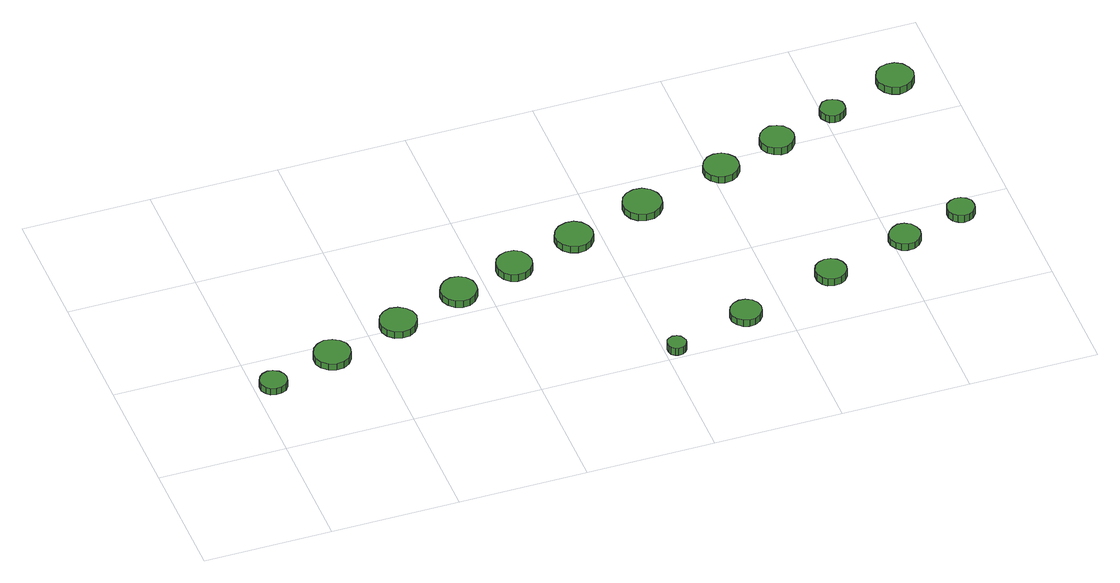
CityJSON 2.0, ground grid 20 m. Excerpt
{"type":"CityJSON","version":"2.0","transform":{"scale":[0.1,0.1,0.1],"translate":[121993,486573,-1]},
"CityObjects":{
"tree1":{"type":"SolitaryVegetationObject","attributes":{"function":"something"},"geometry":[{"type":"MultiSurface","lod":"1","boundaries":[[[0,1,2,3,4,5,6,7,8,9,10,11,12,13,14]],[[15,16,17,18,19,20,21,22,23,24,25,26,27,28,29]],[[0,29,28,1]],[[1,28,27,2]],[[2,27,26,3]],[[3,26,25,4]],[[4,25,24,5]],[[5,24,23,6]],[[6,23,22,7]],[[7,22,21,8]],[[8,21,20,9]],[[9,20,19,10]],[[10,19,18,11]],[[11,18,17,12]],[[12,17,16,13]],[[13,16,15,14]],[[14,15,29,0]]]}]},
"tree2":{"type":"SolitaryVegetationObject","attributes":{"function":"something"},"geometry":[{"type":"MultiSurface","lod":"1","boundaries":[[[30,31,32,33,34,35,36,37,38,39,40,41,42,43,44]],[[45,46,47,48,49,50,51,52,53,54,55,56,57,58,59]],[[30,59,58,31]],[[31,58,57,32]],[[32,57,56,33]],[[33,56,55,34]],[[34,55,54,35]],[[35,54,53,36]],[[36,53,52,37]],[[37,52,51,38]],[[38,51,50,39]],[[39,50,49,40]],[[40,49,48,41]],[[41,48,47,42]],[[42,47,46,43]],[[43,46,45,44]],[[44,45,59,30]]]}]},
"tree3":{"type":"SolitaryVegetationObject","attributes":{"function":"something"},"geometry":[{"type":"MultiSurface","lod":"1","boundaries":[[[60,61,62,63,64,65,66,67,68,69,70,71,72,73,74]],[[75,76,77,78,79,80,81,82,83,84,85,86,87,88,89]],[[60,89,88,61]],[[61,88,87,62]],[[62,87,86,63]],[[63,86,85,64]],[[64,85,84,65]],[[65,84,83,66]],[[66,83,82,67]],[[67,82,81,68]],[[68,81,80,69]],[[69,80,79,70]],[[70,79,78,71]],[[71,78,77,72]],[[72,77,76,73]],[[73,76,75,74]],[[74,75,89,60]]]}]},
"tree4":{"type":"SolitaryVegetationObject","attributes":{"function":"something"},"geometry":[{"type":"MultiSurface","lod":"1","boundaries":[[[90,91,92,93,94,95,96,97,98,99,100,101,102,103,104]],[[105,106,107,108,109,110,111,112,113,114,115,116,117,118,119]],[[90,119,118,91]],[[91,118,117,92]],[[92,117,116,93]],[[93,116,115,94]],[[94,115,114,95]],[[95,114,113,96]],[[96,113,112,97]],[[97,112,111,98]],[[98,111,110,99]],[[99,110,109,100]],[[100,109,108,101]],[[101,108,107,102]],[[102,107,106,103]],[[103,106,105,104]],[[104,105,119,90]]]}]},
"tree5":{"type":"SolitaryVegetationObject","attributes":{"function":"something"},"geometry":[{"type":"MultiSurface","lod":"1","boundaries":[[[120,121,122,123,124,125,126,127,128,129,130,131,132,133,134]],[[135,136,137,138,139,140,141,142,143,144,145,146,147,148,149]],[[120,149,148,121]],[[121,148,147,122]],[[122,147,146,123]],[[123,146,145,124]],[[124,145,144,125]],[[125,144,143,126]],[[126,143,142,127]],[[127,142,141,128]],[[128,141,140,129]],[[129,140,139,130]],[[130,139,138,131]],[[131,138,137,132]],[[132,137,136,133]],[[133,136,135,134]],[[134,135,149,120]]]}]},
"tree6":{"type":"SolitaryVegetationObject","attributes":{"function":"something"},"geometry":[{"type":"MultiSurface","lod":"1","boundaries":[[[150,151,152,153,154,155,156,157,158,159,160,161,162,163,164]],[[165,166,167,168,169,170,171,172,173,174,175,176,177,178,179]],[[150,179,178,151]],[[151,178,177,152]],[[152,177,176,153]],[[153,176,175,154]],[[154,175,174,155]],[[155,174,173,156]],[[156,173,172,157]],[[157,172,171,158]],[[158,171,170,159]],[[159,170,169,160]],[[160,169,168,161]],[[161,168,167,162]],[[162,167,166,163]],[[163,166,165,164]],[[164,165,179,150]]]}]},
"tree7":{"type":"SolitaryVegetationObject","attributes":{"function":"something"},"geometry":[{"type":"MultiSurface","lod":"1","boundaries":[[[180,181,182,183,184,185,186,187,188,189,190,191,192,193,194]],[[195,196,197,198,199,200,201,202,203,204,205,206,207,208,209]],[[180,209,208,181]],[[181,208,207,182]],[[182,207,206,183]],[[183,206,205,184]],[[184,205,204,185]],[[185,204,203,186]],[[186,203,202,187]],[[187,202,201,188]],[[188,201,200,189]],[[189,200,199,190]],[[190,199,198,191]],[[191,198,197,192]],[[192,197,196,193]],[[193,196,195,194]],[[194,195,209,180]]]}]},
"tree8":{"type":"SolitaryVegetationObject","attributes":{"function":"something"},"geometry":[{"type":"MultiSurface","lod":"1","boundaries":[[[210,211,212,213,214,215,216,217,218,219,220,221,222,223,224]],[[225,226,227,228,229,230,231,232,233,234,235,236,237,238,239]],[[210,239,238,211]],[[211,238,237,212]],[[212,237,236,213]],[[213,236,235,214]],[[214,235,234,215]],[[215,234,233,216]],[[216,233,232,217]],[[217,232,231,218]],[[218,231,230,219]],[[219,230,229,220]],[[220,229,228,221]],[[221,228,227,222]],[[222,227,226,223]],[[223,226,225,224]],[[224,225,239,210]]]}]},
"tree9":{"type":"SolitaryVegetationObject","attributes":{"function":"something"},"geometry":[{"type":"MultiSurface","lod":"1","boundaries":[[[240,241,242,243,244,245,246,247,248,249,250,251,252,253,254]],[[255,256,257,258,259,260,261,262,263,264,265,266,267,268,269]],[[240,269,268,241]],[[241,268,267,242]],[[242,267,266,243]],[[243,266,265,244]],[[244,265,264,245]],[[245,264,263,246]],[[246,263,262,247]],[[247,262,261,248]],[[248,261,260,249]],[[249,260,259,250]],[[250,259,258,251]],[[251,258,257,252]],[[252,257,256,253]],[[253,256,255,254]],[[254,255,269,240]]]}]},
"tree10":{"type":"SolitaryVegetationObject","attributes":{"function":"something"},"geometry":[{"type":"MultiSurface","lod":"1","boundaries":[[[270,271,272,273,274,275,276,277,278,279,280,281,282,283,284]],[[285,286,287,288,289,290,291,292,293,294,295,296,297,298,299]],[[270,299,298,271]],[[271,298,297,272]],[[272,297,296,273]],[[273,296,295,274]],[[274,295,294,275]],[[275,294,293,276]],[[276,293,292,277]],[[277,292,291,278]],[[278,291,290,279]],[[279,290,289,280]],[[280,289,288,281]],[[281,288,287,282]],[[282,287,286,283]],[[283,286,285,284]],[[284,285,299,270]]]}]},
"tree11":{"type":"SolitaryVegetationObject","attributes":{"function":"something"},"geometry":[{"type":"MultiSurface","lod":"1","boundaries":[[[300,301,302,303,304,305,306,307,308,309,310,311,312,313,314]],[[315,316,317,318,319,320,321,322,323,324,325,326,327,328,329]],[[300,329,328,301]],[[301,328,327,302]],[[302,327,326,303]],[[303,326,325,304]],[[304,325,324,305]],[[305,324,323,306]],[[306,323,322,307]],[[307,322,321,308]],[[308,321,320,309]],[[309,320,319,310]],[[310,319,318,311]],[[311,318,317,312]],[[312,317,316,313]],[[313,316,315,314]],[[314,315,329,300]]]}]},
"tree12":{"type":"SolitaryVegetationObject","attributes":{"function":"something"},"geometry":[{"type":"MultiSurface","lod":"1","boundaries":[[[330,331,332,333,334,335,336,337,338,339,340,341,342,343,344]],[[345,346,347,348,349,350,351,352,353,354,355,356,357,358,359]],[[330,359,358,331]],[[331,358,357,332]],[[332,357,356,333]],[[333,356,355,334]],[[334,355,354,335]],[[335,354,353,336]],[[336,353,352,337]],[[337,352,351,338]],[[338,351,350,339]],[[339,350,349,340]],[[340,349,348,341]],[[341,348,347,342]],[[342,347,346,343]],[[343,346,345,344]],[[344,345,359,330]]]}]},
"tree13":{"type":"SolitaryVegetationObject","attributes":{"function":"something"},"geometry":[{"type":"MultiSurface","lod":"1","boundaries":[[[360,361,362,363,364,365,366,367,368,369,370,371,372,373,374]],[[375,376,377,378,379,380,381,382,383,384,385,386,387,388,389]],[[360,389,388,361]],[[361,388,387,362]],[[362,387,386,363]],[[363,386,385,364]],[[364,385,384,365]],[[365,384,383,366]],[[366,383,382,367]],[[367,382,381,368]],[[368,381,380,369]],[[369,380,379,370]],[[370,379,378,371]],[[371,378,377,372]],[[372,377,376,373]],[[373,376,375,374]],[[374,375,389,360]]]}]},
"tree14":{"type":"SolitaryVegetationObject","attributes":{"function":"something"},"geometry":[{"type":"MultiSurface","lod":"1","boundaries":[[[390,391,392,393,394,395,396,397,398,399,400,401,402,403,404]],[[405,406,407,408,409,410,411,412,413,414,415,416,417,418,419]],[[390,419,418,391]],[[391,418,417,392]],[[392,417,416,393]],[[393,416,415,394]],[[394,415,414,395]],[[395,414,413,396]],[[396,413,412,397]],[[397,412,411,398]],[[398,411,410,399]],[[399,410,409,400]],[[400,409,408,401]],[[401,408,407,402]],[[402,407,406,403]],[[403,406,405,404]],[[404,405,419,390]]]}]},
"tree15":{"type":"SolitaryVegetationObject","attributes":{"function":"something"},"geometry":[{"type":"MultiSurface","lod":"1","boundaries":[[[420,421,422,423,424,425,426,427,428,429,430,431,432,433,434]],[[435,436,437,438,439,440,441,442,443,444,445,446,447,448,449]],[[420,449,448,421]],[[421,448,447,422]],[[422,447,446,423]],[[423,446,445,424]],[[424,445,444,425]],[[425,444,443,426]],[[426,443,442,427]],[[427,442,441,428]],[[428,441,440,429]],[[429,440,439,430]],[[430,439,438,431]],[[431,438,437,432]],[[432,437,436,433]],[[433,436,435,434]],[[434,435,449,420]]]}]},
"tree16":{"type":"SolitaryVegetationObject","attributes":{"function":"something"},"geometry":[{"type":"MultiSurface","lod":"1","boundaries":[[[450,451,452,453,454,455,456,457,458,459,460,461,462,463,464]],[[465,466,467,468,469,470,471,472,473,474,475,476,477,478,479]],[[450,479,478,451]],[[451,478,477,452]],[[452,477,476,453]],[[453,476,475,454]],[[454,475,474,455]],[[455,474,473,456]],[[456,473,472,457]],[[457,472,471,458]],[[458,471,470,459]],[[459,470,469,460]],[[460,469,468,461]],[[461,468,467,462]],[[462,467,466,463]],[[463,466,465,464]],[[464,465,479,450]]]}]}
},
"vertices":[
[51,141,17],[49,149,17],[44,156,17],[36,161,17],[28,162,17],[19,159,17],[13,153,17],[9,145,17],[9,136,17],[13,128,17],[19,122,17],[28,120,17],[36,121,17],[44,125,17],[49,132,17],[49,132,5],[44,125,5],[36,121,5],[28,120,5],[19,122,5],[13,128,5],[9,136,5],[9,145,5],[13,153,5],[19,159,5],[28,162,5],[36,161,5],[44,156,5],[49,149,5],[51,141,5],
[161,171,17],[159,183,17],[152,192,17],[142,198,17],[130,200,17],[119,196,17],[110,188,17],[105,177,17],[105,165,17],[110,155,17],[119,147,17],[130,143,17],[142,144,17],[152,150,17],[159,160,17],[159,160,5],[152,150,5],[142,144,5],[130,143,5],[119,147,5],[110,155,5],[105,165,5],[105,177,5],[110,188,5],[119,196,5],[130,200,5],[142,198,5],[152,192,5],[159,183,5],[161,171,5],
[278,207,17],[275,219,17],[268,228,17],[258,234,17],[246,236,17],[235,232,17],[226,224,17],[221,213,17],[221,201,17],[226,190,17],[235,182,17],[246,179,17],[258,180,17],[268,186,17],[275,196,17],[275,196,5],[268,186,5],[258,180,5],[246,179,5],[235,182,5],[226,190,5],[221,201,5],[221,213,5],[226,224,5],[235,232,5],[246,236,5],[258,234,5],[268,228,5],[275,219,5],[278,207,5],
[384,242,18],[382,253,18],[375,263,18],[365,269,18],[353,270,18],[342,266,18],[334,258,18],[329,248,18],[329,236,18],[334,226,18],[342,218,18],[353,214,18],[365,215,18],[375,221,18],[382,231,18],[382,231,5],[375,221,5],[365,215,5],[353,214,5],[342,218,5],[334,226,5],[329,236,5],[329,248,5],[334,258,5],[342,266,5],[353,270,5],[365,269,5],[375,263,5],[382,253,5],[384,242,5],
[481,270,18],[478,282,18],[472,291,18],[462,297,18],[450,298,18],[439,294,18],[431,287,18],[426,276,18],[426,265,18],[431,254,18],[439,246,18],[450,243,18],[462,244,18],[472,250,18],[478,259,18],[478,259,5],[472,250,5],[462,244,5],[450,243,5],[439,246,5],[431,254,5],[426,265,5],[426,276,5],[431,287,5],[439,294,5],[450,298,5],[462,297,5],[472,291,5],[478,282,5],[481,270,5],
[634,20,18],[632,26,18],[629,31,18],[624,34,18],[617,35,18],[612,33,18],[607,29,18],[605,23,18],[605,17,18],[607,11,18],[612,7,18],[617,5,18],[624,6,18],[629,9,18],[632,14,18],[632,14,5],[629,9,5],[624,6,5],[617,5,5],[612,7,5],[607,11,5],[605,17,5],[605,23,5],[607,29,5],[612,33,5],[617,35,5],[624,34,5],[629,31,5],[632,26,5],[634,20,5],
[588,303,17],[585,315,17],[578,325,17],[568,331,17],[556,332,17],[544,328,17],[535,320,17],[530,309,17],[530,297,17],[535,286,17],[544,278,17],[556,274,17],[568,275,17],[578,281,17],[585,291,17],[585,291,5],[578,281,5],[568,275,5],[556,274,5],[544,278,5],[535,286,5],[530,297,5],[530,309,5],[535,320,5],[544,328,5],[556,332,5],[568,331,5],[578,325,5],[585,315,5],[588,303,5],
[764,55,18],[762,65,18],[756,73,18],[747,78,18],[737,79,18],[728,76,18],[720,69,18],[716,60,18],[716,50,18],[720,41,18],[728,34,18],[737,31,18],[747,32,18],[756,37,18],[762,45,18],[762,45,6],[756,37,6],[747,32,6],[737,31,6],[728,34,6],[720,41,6],[716,50,6],[716,60,6],[720,69,6],[728,76,6],[737,79,6],[747,78,6],[756,73,6],[762,65,6],[764,55,6],
[708,339,17],[706,351,17],[699,361,17],[688,368,17],[675,369,17],[663,365,17],[654,357,17],[649,345,17],[649,333,17],[654,321,17],[663,313,17],[675,309,17],[688,310,17],[699,317,17],[706,327,17],[706,327,5],[699,317,5],[688,310,5],[675,309,5],[663,313,5],[654,321,5],[649,333,5],[649,345,5],[654,357,5],[663,365,5],[675,369,5],[688,368,5],[699,361,5],[706,351,5],[708,339,5],
[913,101,18],[911,110,18],[905,118,18],[897,123,18],[887,124,18],[877,121,18],[870,115,18],[866,106,18],[866,96,18],[870,86,18],[877,80,18],[887,77,18],[897,78,18],[905,83,18],[911,91,18],[911,91,5],[905,83,5],[897,78,5],[887,77,5],[877,80,5],[870,86,5],[866,96,5],[866,106,5],[870,115,5],[877,121,5],[887,124,5],[897,123,5],[905,118,5],[911,110,5],[913,101,5],
[843,378,17],[841,389,17],[834,398,17],[825,404,17],[813,405,17],[803,402,17],[794,394,17],[789,384,17],[789,372,17],[794,362,17],[803,354,17],[813,351,17],[825,352,17],[834,358,17],[841,367,17],[841,367,5],[834,358,5],[825,352,5],[813,351,5],[803,354,5],[794,362,5],[789,372,5],[789,384,5],[794,394,5],[803,402,5],[813,405,5],[825,404,5],[834,398,5],[841,389,5],[843,378,5],
[940,407,20],[938,418,20],[931,427,20],[922,432,20],[911,434,20],[901,430,20],[893,423,20],[888,413,20],[888,402,20],[893,392,20],[901,385,20],[911,381,20],[922,382,20],[931,388,20],[938,397,20],[938,397,7],[931,388,7],[922,382,7],[911,381,7],[901,385,7],[893,392,7],[888,402,7],[888,413,7],[893,423,7],[901,430,7],[911,434,7],[922,432,7],[931,427,7],[938,418,7],[940,407,7],
[1043,140,17],[1041,149,17],[1035,158,17],[1026,163,17],[1016,164,17],[1007,160,17],[1000,154,17],[995,145,17],[995,135,17],[1000,126,17],[1007,119,17],[1016,116,17],[1026,117,17],[1035,122,17],[1041,130,17],[1041,130,5],[1035,122,5],[1026,117,5],[1016,116,5],[1007,119,5],[1000,126,5],[995,135,5],[995,145,5],[1000,154,5],[1007,160,5],[1016,164,5],[1026,163,5],[1035,158,5],[1041,149,5],[1043,140,5],
[1031,439,23],[1030,447,23],[1025,453,23],[1018,457,23],[1010,458,23],[1002,456,23],[997,450,23],[993,443,23],[993,435,23],[997,428,23],[1002,422,23],[1010,420,23],[1018,421,23],[1025,425,23],[1030,431,23],[1030,431,10],[1025,425,10],[1018,421,10],[1010,420,10],[1002,422,10],[997,428,10],[993,435,10],[993,443,10],[997,450,10],[1002,456,10],[1010,458,10],[1018,457,10],[1025,453,10],[1030,447,10],[1031,439,10],
[1138,169,18],[1137,178,18],[1131,185,18],[1124,189,18],[1115,190,18],[1107,187,18],[1100,182,18],[1097,174,18],[1097,165,18],[1100,157,18],[1107,151,18],[1115,148,18],[1124,149,18],[1131,153,18],[1137,161,18],[1137,161,5],[1131,153,5],[1124,149,5],[1115,148,5],[1107,151,5],[1100,157,5],[1097,165,5],[1097,174,5],[1100,182,5],[1107,187,5],[1115,190,5],[1124,189,5],[1131,185,5],[1137,178,5],[1138,169,5],
[1151,473,27],[1148,484,27],[1141,494,27],[1131,500,27],[1119,501,27],[1108,498,27],[1099,490,27],[1094,479,27],[1094,467,27],[1099,456,27],[1108,448,27],[1119,444,27],[1131,446,27],[1141,452,27],[1148,461,27],[1148,461,14],[1141,452,14],[1131,446,14],[1119,444,14],[1108,448,14],[1099,456,14],[1094,467,14],[1094,479,14],[1099,490,14],[1108,498,14],[1119,501,14],[1131,500,14],[1141,494,14],[1148,484,14],[1151,473,14]
]}
